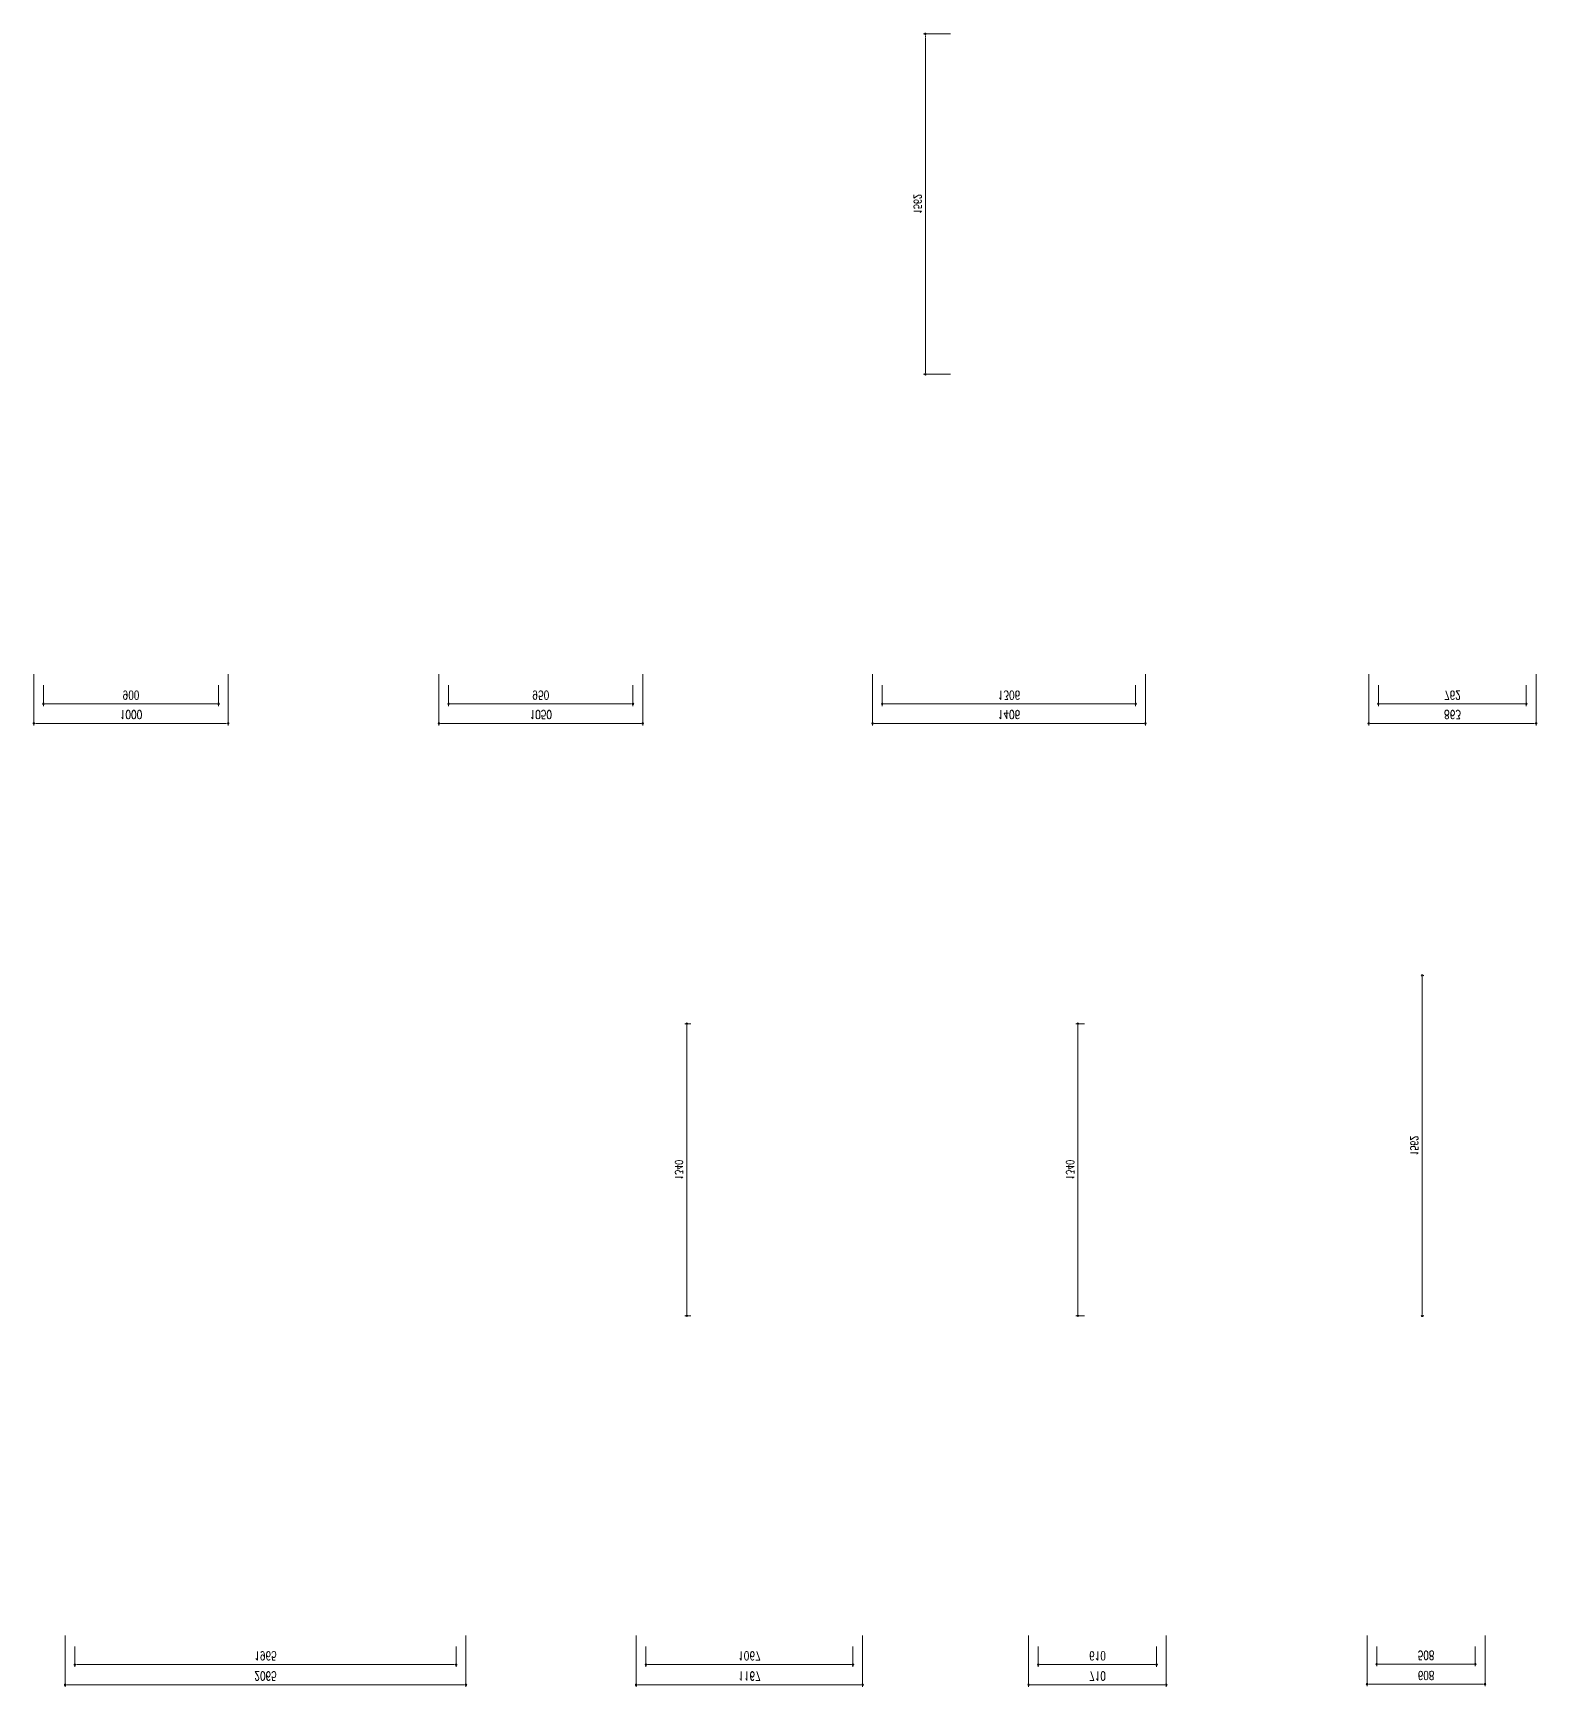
# Model space of a CAD drawing. Header units: inches. Extents: x -6116765 to 6074085, y -988255 to 3489801.
# Drawn here: x 1903635 to 3487046, y -950767 to 790145 of the extents above; entities that cross this region are included whole.
import ezdxf

# ---------------------------------------------------------------- set-up
doc = ezdxf.new("R2010")
doc.units = ezdxf.units.IN
doc.layers.add('Dimensions_Levels', color=30, linetype='Continuous', lineweight=18)
doc.layers.add('Wall', color=7, linetype='Continuous')
doc.styles.add('0020_Notes', font='romans.shx', dxfattribs={"width": 0.75, "height": 40})
doc.dimstyles.new('0020_Dims', dxfattribs={"dimtxt": 40, "dimasz": 16, "dimexe": 10, "dimexo": 5, "dimgap": 20, "dimtad": 1, "dimdec": 0, "dimdsep": 46, "dimtxsty": '0020_Notes', "dimblk": 'DOT', "dimcen": 2.5, "dimclrd": 30, "dimclre": 30, "dimclrt": 90, "dimadec": 0, "dimazin": 0, "dimtfac": 1, "dimtdec": 0, "dimtmove": 0, "dimatfit": 3, "dimldrblk": 'DOT', "dimfxl": 1, "dimtolj": 1, "dimlwd": 18, "dimlwe": 18, "dimarcsym": 0})

# ---------------------------------------------------------------- blocks, each defined once
blk = doc.blocks.new('DOT')
at = {"color": 0, "linetype": 'ByBlock'}
blk.add_line((-0.5, 0), (-1, 0), dxfattribs=at)
at = {"color": 0, "linetype": 'ByBlock', "const_width": 0.5}
blk.add_lwpolyline([(-0.25, 0, 1), (0.25, 0, 1)], format="xyb", close=True, dxfattribs=at)
blk = doc.blocks.new('*D209')
at = {"layer": 'Defpoints', "color": 0, "transparency": 16777216}
for p in [(9376, 456.6), (10277.7, 456.6), (10277.7, 365)]:
    blk.add_point(p, dxfattribs=at)
at = {"layer": 'Dimensions_Levels', "color": 30, "lineweight": 18, "transparency": 16777216}
for p, q in [((9376, 451.6), (9376, 355)), ((10277.7, 451.6), (10277.7, 355)), ((9392, 365), (10261.7, 365))]:
    blk.add_line(p, q, dxfattribs=at)
at = {"layer": 'Dimensions_Levels', "color": 30, "lineweight": 18, "transparency": 16777216, "xscale": 16, "yscale": 16, "zscale": 16, "rotation": 180}
blk.add_blockref('DOT', (9376, 365), dxfattribs=at)
at = {"layer": 'Dimensions_Levels', "color": 30, "lineweight": 18, "transparency": 16777216, "xscale": 16, "yscale": 16, "zscale": 16}
blk.add_blockref('DOT', (10277.7, 365), dxfattribs=at)
at = {"layer": 'Dimensions_Levels', "color": 90, "transparency": 16777216, "insert": (9826.9, 405), "char_height": 40, "attachment_point": 5, "style": '0020_Notes'}
blk.add_mtext('\\A1;900', dxfattribs=at)
blk = doc.blocks.new('_Dot')
at = {"color": 0, "lineweight": -2}
blk.add_line((-0.5, 0), (-1, 0), dxfattribs=at)
at = {"color": 0, "const_width": 0.5}
blk.add_lwpolyline([(-0.25, 0, 1), (0.25, 0, 1)], format="xyb", close=True, dxfattribs=at)
blk = doc.blocks.new('*D210')
at = {"layer": 'Defpoints', "color": 0, "transparency": 16777216}
for p in [(9326, 506.6), (10327.7, 506.6), (10327.7, 275.8)]:
    blk.add_point(p, dxfattribs=at)
at = {"layer": 'Dimensions_Levels', "color": 30, "lineweight": 18, "transparency": 16777216}
for p, q in [((9326, 501.6), (9326, 265.8)), ((10327.7, 501.6), (10327.7, 265.8)), ((9342, 275.8), (10311.7, 275.8))]:
    blk.add_line(p, q, dxfattribs=at)
at = {"layer": 'Dimensions_Levels', "color": 30, "lineweight": 18, "transparency": 16777216, "xscale": 16, "yscale": 16, "zscale": 16, "rotation": 180}
blk.add_blockref('DOT', (9326, 275.8), dxfattribs=at)
at = {"layer": 'Dimensions_Levels', "color": 30, "lineweight": 18, "transparency": 16777216, "xscale": 16, "yscale": 16, "zscale": 16}
blk.add_blockref('DOT', (10327.7, 275.8), dxfattribs=at)
at = {"layer": 'Dimensions_Levels', "color": 90, "transparency": 16777216, "insert": (9826.9, 315.8), "char_height": 40, "attachment_point": 5, "style": '0020_Notes'}
blk.add_mtext('\\A1;1000', dxfattribs=at)
blk = doc.blocks.new('*D211')
at = {"layer": 'Defpoints', "color": 0, "transparency": 16777216}
for p in [(11463.6, 456.6), (12413.6, 456.6), (12413.6, 365)]:
    blk.add_point(p, dxfattribs=at)
at = {"layer": 'Dimensions_Levels', "color": 30, "lineweight": 18, "transparency": 16777216}
for p, q in [((11463.6, 451.6), (11463.6, 355)), ((12413.6, 451.6), (12413.6, 355)), ((11479.6, 365), (12397.6, 365))]:
    blk.add_line(p, q, dxfattribs=at)
at = {"layer": 'Dimensions_Levels', "color": 30, "lineweight": 18, "transparency": 16777216, "xscale": 16, "yscale": 16, "zscale": 16, "rotation": 180}
blk.add_blockref('DOT', (11463.6, 365), dxfattribs=at)
at = {"layer": 'Dimensions_Levels', "color": 30, "lineweight": 18, "transparency": 16777216, "xscale": 16, "yscale": 16, "zscale": 16}
blk.add_blockref('DOT', (12413.6, 365), dxfattribs=at)
at = {"layer": 'Dimensions_Levels', "color": 90, "transparency": 16777216, "insert": (11938.6, 405), "char_height": 40, "attachment_point": 5, "style": '0020_Notes'}
blk.add_mtext('\\A1;950', dxfattribs=at)
blk = doc.blocks.new('*D212')
at = {"layer": 'Defpoints', "color": 0, "transparency": 16777216}
for p in [(11413.6, 506.6), (12463.6, 506.6), (12463.6, 275.8)]:
    blk.add_point(p, dxfattribs=at)
at = {"layer": 'Dimensions_Levels', "color": 30, "lineweight": 18, "transparency": 16777216}
for p, q in [((11413.6, 501.6), (11413.6, 265.8)), ((12463.6, 501.6), (12463.6, 265.8)), ((11429.6, 275.8), (12447.6, 275.8))]:
    blk.add_line(p, q, dxfattribs=at)
at = {"layer": 'Dimensions_Levels', "color": 30, "lineweight": 18, "transparency": 16777216, "xscale": 16, "yscale": 16, "zscale": 16, "rotation": 180}
blk.add_blockref('DOT', (11413.6, 275.8), dxfattribs=at)
at = {"layer": 'Dimensions_Levels', "color": 30, "lineweight": 18, "transparency": 16777216, "xscale": 16, "yscale": 16, "zscale": 16}
blk.add_blockref('DOT', (12463.6, 275.8), dxfattribs=at)
at = {"layer": 'Dimensions_Levels', "color": 90, "transparency": 16777216, "insert": (11938.6, 315.8), "char_height": 40, "attachment_point": 5, "style": '0020_Notes'}
blk.add_mtext('\\A1;1050', dxfattribs=at)
blk = doc.blocks.new('*D213')
at = {"layer": 'Defpoints', "color": 0, "transparency": 16777216}
for p in [(13648.3, 506.6), (15054.1, 506.6), (15054.1, 275.8)]:
    blk.add_point(p, dxfattribs=at)
at = {"layer": 'Dimensions_Levels', "color": 30, "lineweight": 18, "transparency": 16777216}
for p, q in [((13648.3, 501.6), (13648.3, 265.8)), ((15054.1, 501.6), (15054.1, 265.8)), ((13664.3, 275.8), (15038.1, 275.8))]:
    blk.add_line(p, q, dxfattribs=at)
at = {"layer": 'Dimensions_Levels', "color": 30, "lineweight": 18, "transparency": 16777216, "xscale": 16, "yscale": 16, "zscale": 16, "rotation": 180}
blk.add_blockref('DOT', (13648.3, 275.8), dxfattribs=at)
at = {"layer": 'Dimensions_Levels', "color": 30, "lineweight": 18, "transparency": 16777216, "xscale": 16, "yscale": 16, "zscale": 16}
blk.add_blockref('DOT', (15054.1, 275.8), dxfattribs=at)
at = {"layer": 'Dimensions_Levels', "color": 90, "transparency": 16777216, "insert": (14351.2, 315.8), "char_height": 40, "attachment_point": 5, "style": '0020_Notes'}
blk.add_mtext('\\A1;1406', dxfattribs=at)
blk = doc.blocks.new('*D214')
at = {"layer": 'Defpoints', "color": 0, "transparency": 16777216}
for p in [(13698.3, 456.6), (15004.1, 456.6), (15004.1, 365)]:
    blk.add_point(p, dxfattribs=at)
at = {"layer": 'Dimensions_Levels', "color": 30, "lineweight": 18, "transparency": 16777216}
for p, q in [((13698.3, 451.6), (13698.3, 355)), ((15004.1, 451.6), (15004.1, 355)), ((13714.3, 365), (14988.1, 365))]:
    blk.add_line(p, q, dxfattribs=at)
at = {"layer": 'Dimensions_Levels', "color": 30, "lineweight": 18, "transparency": 16777216, "xscale": 16, "yscale": 16, "zscale": 16, "rotation": 180}
blk.add_blockref('DOT', (13698.3, 365), dxfattribs=at)
at = {"layer": 'Dimensions_Levels', "color": 30, "lineweight": 18, "transparency": 16777216, "xscale": 16, "yscale": 16, "zscale": 16}
blk.add_blockref('DOT', (15004.1, 365), dxfattribs=at)
at = {"layer": 'Dimensions_Levels', "color": 90, "transparency": 16777216, "insert": (14351.2, 405), "char_height": 40, "attachment_point": 5, "style": '0020_Notes'}
blk.add_mtext('\\A1;1306', dxfattribs=at)
blk = doc.blocks.new('*D215')
at = {"layer": 'Defpoints', "color": 0, "transparency": 16777216}
for p in [(14054.9, 3439.9), (13920.4, 1877.8), (14054.9, 1877.8)]:
    blk.add_point(p, dxfattribs=at)
at = {"layer": 'Dimensions_Levels', "color": 30, "lineweight": 18, "transparency": 16777216}
for p, q in [((14049.9, 3439.9), (13910.4, 3439.9)), ((13920.4, 3423.9), (13920.4, 1893.8)), ((14049.9, 1877.8), (13910.4, 1877.8))]:
    blk.add_line(p, q, dxfattribs=at)
at = {"layer": 'Dimensions_Levels', "color": 30, "lineweight": 18, "transparency": 16777216, "xscale": 16, "yscale": 16, "zscale": 16}
for p, rotation in [((13920.4, 3439.9), 90), ((13920.4, 1877.8), 270)]:
    blk.add_blockref('DOT', p, dxfattribs=dict(at, rotation=rotation))
at = {"layer": 'Dimensions_Levels', "color": 90, "transparency": 16777216, "insert": (13880.4, 2658.9), "char_height": 40, "attachment_point": 5, "rotation": 90, "style": '0020_Notes'}
blk.add_mtext('\\A1;1562', dxfattribs=at)
blk = doc.blocks.new('*D216')
at = {"layer": 'Defpoints', "color": 0, "transparency": 16777216}
for p in [(16255.3, 456.6), (17017.3, 456.6), (17017.3, 365)]:
    blk.add_point(p, dxfattribs=at)
at = {"layer": 'Dimensions_Levels', "color": 30, "lineweight": 18, "transparency": 16777216}
for p, q in [((16255.3, 451.6), (16255.3, 355)), ((17017.3, 451.6), (17017.3, 355)), ((16271.3, 365), (17001.3, 365))]:
    blk.add_line(p, q, dxfattribs=at)
at = {"layer": 'Dimensions_Levels', "color": 30, "lineweight": 18, "transparency": 16777216, "xscale": 16, "yscale": 16, "zscale": 16, "rotation": 180}
blk.add_blockref('DOT', (16255.3, 365), dxfattribs=at)
at = {"layer": 'Dimensions_Levels', "color": 30, "lineweight": 18, "transparency": 16777216, "xscale": 16, "yscale": 16, "zscale": 16}
blk.add_blockref('DOT', (17017.3, 365), dxfattribs=at)
at = {"layer": 'Dimensions_Levels', "color": 90, "transparency": 16777216, "insert": (16636.3, 405), "char_height": 40, "attachment_point": 5, "style": '0020_Notes'}
blk.add_mtext('\\A1;762', dxfattribs=at)
blk = doc.blocks.new('*D217')
at = {"layer": 'Defpoints', "color": 0, "transparency": 16777216}
for p in [(16205.3, 506.6), (17068.1, 506.6), (17068.1, 275.8)]:
    blk.add_point(p, dxfattribs=at)
at = {"layer": 'Dimensions_Levels', "color": 30, "lineweight": 18, "transparency": 16777216}
for p, q in [((16205.3, 501.6), (16205.3, 265.8)), ((17068.1, 501.6), (17068.1, 265.8)), ((16221.3, 275.8), (17052.1, 275.8))]:
    blk.add_line(p, q, dxfattribs=at)
at = {"layer": 'Dimensions_Levels', "color": 30, "lineweight": 18, "transparency": 16777216, "xscale": 16, "yscale": 16, "zscale": 16, "rotation": 180}
blk.add_blockref('DOT', (16205.3, 275.8), dxfattribs=at)
at = {"layer": 'Dimensions_Levels', "color": 30, "lineweight": 18, "transparency": 16777216, "xscale": 16, "yscale": 16, "zscale": 16}
blk.add_blockref('DOT', (17068.1, 275.8), dxfattribs=at)
at = {"layer": 'Dimensions_Levels', "color": 90, "transparency": 16777216, "insert": (16636.7, 315.8), "char_height": 40, "attachment_point": 5, "style": '0020_Notes'}
blk.add_mtext('\\A1;863', dxfattribs=at)
blk = doc.blocks.new('*D221')
at = {"layer": 'Defpoints', "color": 0, "transparency": 16777216}
for p in [(16246.6, -3955.1), (16754.6, -3955.1), (16754.6, -4041.1)]:
    blk.add_point(p, dxfattribs=at)
at = {"layer": 'Dimensions_Levels', "color": 30, "lineweight": 18, "transparency": 16777216}
for p, q in [((16246.6, -3960.1), (16246.6, -4051.1)), ((16754.6, -3960.1), (16754.6, -4051.1)), ((16262.6, -4041.1), (16738.6, -4041.1))]:
    blk.add_line(p, q, dxfattribs=at)
at = {"layer": 'Dimensions_Levels', "color": 30, "lineweight": 18, "transparency": 16777216, "xscale": 16, "yscale": 16, "zscale": 16, "rotation": 180}
blk.add_blockref('DOT', (16246.6, -4041.1), dxfattribs=at)
at = {"layer": 'Dimensions_Levels', "color": 30, "lineweight": 18, "transparency": 16777216, "xscale": 16, "yscale": 16, "zscale": 16}
blk.add_blockref('DOT', (16754.6, -4041.1), dxfattribs=at)
at = {"layer": 'Dimensions_Levels', "color": 90, "transparency": 16777216, "insert": (16500.6, -4001.1), "char_height": 40, "attachment_point": 5, "style": '0020_Notes'}
blk.add_mtext('\\A1;508', dxfattribs=at)
blk = doc.blocks.new('*D222')
at = {"layer": 'Defpoints', "color": 0, "transparency": 16777216}
for p in [(16196.6, -3905.1), (16804.6, -3905.1), (16804.6, -4133.1)]:
    blk.add_point(p, dxfattribs=at)
at = {"layer": 'Dimensions_Levels', "color": 30, "lineweight": 18, "transparency": 16777216}
for p, q in [((16196.6, -3910.1), (16196.6, -4143.1)), ((16804.6, -3910.1), (16804.6, -4143.1)), ((16212.6, -4133.1), (16788.6, -4133.1))]:
    blk.add_line(p, q, dxfattribs=at)
at = {"layer": 'Dimensions_Levels', "color": 30, "lineweight": 18, "transparency": 16777216, "xscale": 16, "yscale": 16, "zscale": 16, "rotation": 180}
blk.add_blockref('DOT', (16196.6, -4133.1), dxfattribs=at)
at = {"layer": 'Dimensions_Levels', "color": 30, "lineweight": 18, "transparency": 16777216, "xscale": 16, "yscale": 16, "zscale": 16}
blk.add_blockref('DOT', (16804.6, -4133.1), dxfattribs=at)
at = {"layer": 'Dimensions_Levels', "color": 90, "transparency": 16777216, "insert": (16500.6, -4093.1), "char_height": 40, "attachment_point": 5, "style": '0020_Notes'}
blk.add_mtext('\\A1;608', dxfattribs=at)
blk = doc.blocks.new('*D225')
at = {"layer": 'Defpoints', "color": 0, "transparency": 16777216}
for p in [(16477.6, -881.2), (16477.6, -2443.2), (16480.1, -2443.2)]:
    blk.add_point(p, dxfattribs=at)
at = {"layer": 'Dimensions_Levels', "color": 30, "lineweight": 18, "transparency": 16777216}
for p, q in [((16480.1, -897.2), (16480.1, -2427.2)), ((16482.6, -881.2), (16490.1, -881.2)), ((16482.6, -2443.2), (16490.1, -2443.2))]:
    blk.add_line(p, q, dxfattribs=at)
at = {"layer": 'Dimensions_Levels', "color": 30, "lineweight": 18, "transparency": 16777216, "xscale": 16, "yscale": 16, "zscale": 16}
for p, rotation in [((16480.1, -881.2), 90), ((16480.1, -2443.2), 270)]:
    blk.add_blockref('DOT', p, dxfattribs=dict(at, rotation=rotation))
at = {"layer": 'Dimensions_Levels', "color": 90, "transparency": 16777216, "insert": (16440.1, -1662.2), "char_height": 40, "attachment_point": 5, "rotation": 90, "style": '0020_Notes'}
blk.add_mtext('\\A1;1562', dxfattribs=at)
blk = doc.blocks.new('*D228')
at = {"layer": 'Defpoints', "color": 0, "transparency": 16777216}
for p in [(14502.3, -3955.1), (15111.9, -3955.1), (15111.9, -4043.8)]:
    blk.add_point(p, dxfattribs=at)
at = {"layer": 'Dimensions_Levels', "color": 30, "lineweight": 18, "transparency": 16777216}
for p, q in [((14502.3, -3960.1), (14502.3, -4053.8)), ((15111.9, -3960.1), (15111.9, -4053.8)), ((14518.3, -4043.8), (15095.9, -4043.8))]:
    blk.add_line(p, q, dxfattribs=at)
at = {"layer": 'Dimensions_Levels', "color": 30, "lineweight": 18, "transparency": 16777216, "xscale": 16, "yscale": 16, "zscale": 16, "rotation": 180}
blk.add_blockref('DOT', (14502.3, -4043.8), dxfattribs=at)
at = {"layer": 'Dimensions_Levels', "color": 30, "lineweight": 18, "transparency": 16777216, "xscale": 16, "yscale": 16, "zscale": 16}
blk.add_blockref('DOT', (15111.9, -4043.8), dxfattribs=at)
at = {"layer": 'Dimensions_Levels', "color": 90, "transparency": 16777216, "insert": (14807.1, -4003.8), "char_height": 40, "attachment_point": 5, "style": '0020_Notes'}
blk.add_mtext('\\A1;610', dxfattribs=at)
blk = doc.blocks.new('*D229')
at = {"layer": 'Defpoints', "color": 0, "transparency": 16777216}
for p in [(14452.3, -3905.1), (15161.9, -3905.1), (15161.9, -4136)]:
    blk.add_point(p, dxfattribs=at)
at = {"layer": 'Dimensions_Levels', "color": 30, "lineweight": 18, "transparency": 16777216}
for p, q in [((14452.3, -3910.1), (14452.3, -4146)), ((15161.9, -3910.1), (15161.9, -4146)), ((14468.3, -4136), (15145.9, -4136))]:
    blk.add_line(p, q, dxfattribs=at)
at = {"layer": 'Dimensions_Levels', "color": 30, "lineweight": 18, "transparency": 16777216, "xscale": 16, "yscale": 16, "zscale": 16, "rotation": 180}
blk.add_blockref('DOT', (14452.3, -4136), dxfattribs=at)
at = {"layer": 'Dimensions_Levels', "color": 30, "lineweight": 18, "transparency": 16777216, "xscale": 16, "yscale": 16, "zscale": 16}
blk.add_blockref('DOT', (15161.9, -4136), dxfattribs=at)
at = {"layer": 'Dimensions_Levels', "color": 90, "transparency": 16777216, "insert": (14807.1, -4096), "char_height": 40, "attachment_point": 5, "style": '0020_Notes'}
blk.add_mtext('\\A1;710', dxfattribs=at)
blk = doc.blocks.new('*D230')
at = {"layer": 'Defpoints', "color": 0, "transparency": 16777216}
for p in [(14746.2, -1102.8), (14706.6, -2442.7), (14746.2, -2442.7)]:
    blk.add_point(p, dxfattribs=at)
at = {"layer": 'Dimensions_Levels', "color": 30, "lineweight": 18, "transparency": 16777216}
for p, q in [((14741.2, -1102.8), (14696.6, -1102.8)), ((14706.6, -1118.8), (14706.6, -2426.7)), ((14741.2, -2442.7), (14696.6, -2442.7))]:
    blk.add_line(p, q, dxfattribs=at)
at = {"layer": 'Dimensions_Levels', "color": 30, "lineweight": 18, "transparency": 16777216, "xscale": 16, "yscale": 16, "zscale": 16}
for p, rotation in [((14706.6, -1102.8), 90), ((14706.6, -2442.7), 270)]:
    blk.add_blockref('DOT', p, dxfattribs=dict(at, rotation=rotation))
at = {"layer": 'Dimensions_Levels', "color": 90, "transparency": 16777216, "insert": (14666.6, -1772.8), "char_height": 40, "attachment_point": 5, "rotation": 90, "style": '0020_Notes'}
blk.add_mtext('\\A1;1340', dxfattribs=at)
blk = doc.blocks.new('*D231')
at = {"layer": 'Defpoints', "color": 0, "transparency": 16777216}
for p in [(12717.3, -1102.8), (12691.2, -2442.7), (12717.3, -2442.7)]:
    blk.add_point(p, dxfattribs=at)
at = {"layer": 'Dimensions_Levels', "color": 30, "lineweight": 18, "transparency": 16777216}
for p, q in [((12712.3, -1102.8), (12681.2, -1102.8)), ((12691.2, -1118.8), (12691.2, -2426.7)), ((12712.3, -2442.7), (12681.2, -2442.7))]:
    blk.add_line(p, q, dxfattribs=at)
at = {"layer": 'Dimensions_Levels', "color": 30, "lineweight": 18, "transparency": 16777216, "xscale": 16, "yscale": 16, "zscale": 16}
for p, rotation in [((12691.2, -1102.8), 90), ((12691.2, -2442.7), 270)]:
    blk.add_blockref('DOT', p, dxfattribs=dict(at, rotation=rotation))
at = {"layer": 'Dimensions_Levels', "color": 90, "transparency": 16777216, "insert": (12651.2, -1772.8), "char_height": 40, "attachment_point": 5, "rotation": 90, "style": '0020_Notes'}
blk.add_mtext('\\A1;1340', dxfattribs=at)
blk = doc.blocks.new('*D232')
at = {"layer": 'Defpoints', "color": 0, "transparency": 16777216}
for p in [(12430.2, -3905.1), (13597, -3905.1), (13597, -4136)]:
    blk.add_point(p, dxfattribs=at)
at = {"layer": 'Dimensions_Levels', "color": 30, "lineweight": 18, "transparency": 16777216}
for p, q in [((12430.2, -3910.1), (12430.2, -4146)), ((13597, -3910.1), (13597, -4146)), ((12446.2, -4136), (13581, -4136))]:
    blk.add_line(p, q, dxfattribs=at)
at = {"layer": 'Dimensions_Levels', "color": 30, "lineweight": 18, "transparency": 16777216, "xscale": 16, "yscale": 16, "zscale": 16, "rotation": 180}
blk.add_blockref('DOT', (12430.2, -4136), dxfattribs=at)
at = {"layer": 'Dimensions_Levels', "color": 30, "lineweight": 18, "transparency": 16777216, "xscale": 16, "yscale": 16, "zscale": 16}
blk.add_blockref('DOT', (13597, -4136), dxfattribs=at)
at = {"layer": 'Dimensions_Levels', "color": 90, "transparency": 16777216, "insert": (13013.6, -4096), "char_height": 40, "attachment_point": 5, "style": '0020_Notes'}
blk.add_mtext('\\A1;1167', dxfattribs=at)
blk = doc.blocks.new('*D233')
at = {"layer": 'Defpoints', "color": 0, "transparency": 16777216}
for p in [(12480.2, -3955.1), (13547, -3955.1), (13547, -4043.8)]:
    blk.add_point(p, dxfattribs=at)
at = {"layer": 'Dimensions_Levels', "color": 30, "lineweight": 18, "transparency": 16777216}
for p, q in [((12480.2, -3960.1), (12480.2, -4053.8)), ((13547, -3960.1), (13547, -4053.8)), ((12496.2, -4043.8), (13531, -4043.8))]:
    blk.add_line(p, q, dxfattribs=at)
at = {"layer": 'Dimensions_Levels', "color": 30, "lineweight": 18, "transparency": 16777216, "xscale": 16, "yscale": 16, "zscale": 16, "rotation": 180}
blk.add_blockref('DOT', (12480.2, -4043.8), dxfattribs=at)
at = {"layer": 'Dimensions_Levels', "color": 30, "lineweight": 18, "transparency": 16777216, "xscale": 16, "yscale": 16, "zscale": 16}
blk.add_blockref('DOT', (13547, -4043.8), dxfattribs=at)
at = {"layer": 'Dimensions_Levels', "color": 90, "transparency": 16777216, "insert": (13013.6, -4003.8), "char_height": 40, "attachment_point": 5, "style": '0020_Notes'}
blk.add_mtext('\\A1;1067', dxfattribs=at)
blk = doc.blocks.new('*D234')
at = {"layer": 'Defpoints', "color": 0, "transparency": 16777216}
for p in [(9487.3, -3905.1), (11552.6, -3905.1), (11552.6, -4136)]:
    blk.add_point(p, dxfattribs=at)
at = {"layer": 'Dimensions_Levels', "color": 30, "lineweight": 18, "transparency": 16777216}
for p, q in [((9487.3, -3910.1), (9487.3, -4146)), ((11552.6, -3910.1), (11552.6, -4146)), ((9503.3, -4136), (11536.6, -4136))]:
    blk.add_line(p, q, dxfattribs=at)
at = {"layer": 'Dimensions_Levels', "color": 30, "lineweight": 18, "transparency": 16777216, "xscale": 16, "yscale": 16, "zscale": 16, "rotation": 180}
blk.add_blockref('DOT', (9487.3, -4136), dxfattribs=at)
at = {"layer": 'Dimensions_Levels', "color": 30, "lineweight": 18, "transparency": 16777216, "xscale": 16, "yscale": 16, "zscale": 16}
blk.add_blockref('DOT', (11552.6, -4136), dxfattribs=at)
at = {"layer": 'Dimensions_Levels', "color": 90, "transparency": 16777216, "insert": (10519.9, -4096), "char_height": 40, "attachment_point": 5, "style": '0020_Notes'}
blk.add_mtext('\\A1;2065', dxfattribs=at)
blk = doc.blocks.new('*D235')
at = {"layer": 'Defpoints', "color": 0, "transparency": 16777216}
for p in [(9537.3, -3955.1), (11502.6, -3955.1), (11502.6, -4043.8)]:
    blk.add_point(p, dxfattribs=at)
at = {"layer": 'Dimensions_Levels', "color": 30, "lineweight": 18, "transparency": 16777216}
for p, q in [((9537.3, -3960.1), (9537.3, -4053.8)), ((11502.6, -3960.1), (11502.6, -4053.8)), ((9553.3, -4043.8), (11486.6, -4043.8))]:
    blk.add_line(p, q, dxfattribs=at)
at = {"layer": 'Dimensions_Levels', "color": 30, "lineweight": 18, "transparency": 16777216, "xscale": 16, "yscale": 16, "zscale": 16, "rotation": 180}
blk.add_blockref('DOT', (9537.3, -4043.8), dxfattribs=at)
at = {"layer": 'Dimensions_Levels', "color": 30, "lineweight": 18, "transparency": 16777216, "xscale": 16, "yscale": 16, "zscale": 16}
blk.add_blockref('DOT', (11502.6, -4043.8), dxfattribs=at)
at = {"layer": 'Dimensions_Levels', "color": 90, "transparency": 16777216, "insert": (10519.9, -4003.8), "char_height": 40, "attachment_point": 5, "style": '0020_Notes'}
blk.add_mtext('\\A1;1965', dxfattribs=at)
blk = doc.blocks.new('doors_windows_set')
at = {"layer": 'Dimensions_Levels'}
for base, p1, p2, picture, middle in [((13920.4, 1877.8), (14054.9, 3439.9), (14054.9, 1877.8), '*D215', (13880.4, 2658.9)), ((16480.1, -2443.2), (16477.6, -881.2), (16477.6, -2443.2), '*D225', (16440.1, -1662.2)), ((12691.2, -2442.7), (12717.3, -1102.8), (12717.3, -2442.7), '*D231', (12651.2, -1772.8)), ((14706.6, -2442.7), (14746.2, -1102.8), (14746.2, -2442.7), '*D230', (14666.6, -1772.8))]:
    dim = blk.add_linear_dim(base=base, p1=p1, p2=p2, angle=90, dimstyle='0020_Dims', override={"dimblk": 'DOT'}, dxfattribs=at)
    dim.commit()
    dim.dimension.update_dxf_attribs({"geometry": picture, "text_midpoint": middle})
for base, p1, p2, text, picture, middle in [((10327.7, 275.8), (9326, 506.6), (10327.7, 506.6), '1000', '*D210', (9826.9, 315.8)), ((10277.7, 365), (9376, 456.6), (10277.7, 456.6), '900', '*D209', (9826.9, 405))]:
    dim = blk.add_linear_dim(base=base, p1=p1, p2=p2, text=text, dimstyle='0020_Dims', override={"dimblk": 'DOT'}, dxfattribs=at)
    dim.commit()
    dim.dimension.update_dxf_attribs({"geometry": picture, "text_midpoint": middle})
for base, p1, p2, picture, middle in [((12463.6, 275.8), (11413.6, 506.6), (12463.6, 506.6), '*D212', (11938.6, 315.8)), ((12413.6, 365), (11463.6, 456.6), (12413.6, 456.6), '*D211', (11938.6, 405)), ((15054.1, 275.8), (13648.3, 506.6), (15054.1, 506.6), '*D213', (14351.2, 315.8)), ((15004.1, 365), (13698.3, 456.6), (15004.1, 456.6), '*D214', (14351.2, 405)), ((17068.1, 275.8), (16205.3, 506.6), (17068.1, 506.6), '*D217', (16636.7, 315.8)), ((17017.3, 365), (16255.3, 456.6), (17017.3, 456.6), '*D216', (16636.3, 405)), ((11552.6, -4136), (9487.3, -3905.1), (11552.6, -3905.1), '*D234', (10519.9, -4096)), ((13597, -4136), (12430.2, -3905.1), (13597, -3905.1), '*D232', (13013.6, -4096)), ((15161.9, -4136), (14452.3, -3905.1), (15161.9, -3905.1), '*D229', (14807.1, -4096)), ((16804.6, -4133.1), (16196.6, -3905.1), (16804.6, -3905.1), '*D222', (16500.6, -4093.1)), ((11502.6, -4043.8), (9537.3, -3955.1), (11502.6, -3955.1), '*D235', (10519.9, -4003.8)), ((13547, -4043.8), (12480.2, -3955.1), (13547, -3955.1), '*D233', (13013.6, -4003.8)), ((15111.9, -4043.8), (14502.3, -3955.1), (15111.9, -3955.1), '*D228', (14807.1, -4003.8)), ((16754.6, -4041.1), (16246.6, -3955.1), (16754.6, -3955.1), '*D221', (16500.6, -4001.1))]:
    dim = blk.add_linear_dim(base=base, p1=p1, p2=p2, dimstyle='0020_Dims', override={"dimblk": 'DOT'}, dxfattribs=at)
    dim.commit()
    dim.dimension.update_dxf_attribs({"geometry": picture, "text_midpoint": middle})

msp = doc.modelspace()

# ---------------------------------------------------------------- block references
at = {"layer": 'Wall', "xscale": -204.3088964924482, "yscale": 229.3845259082618, "zscale": 204.3088964924482}
msp.add_blockref('doors_windows_set', (936.069, 266.519), dxfattribs=at)

doc.saveas('drawing.dxf')
